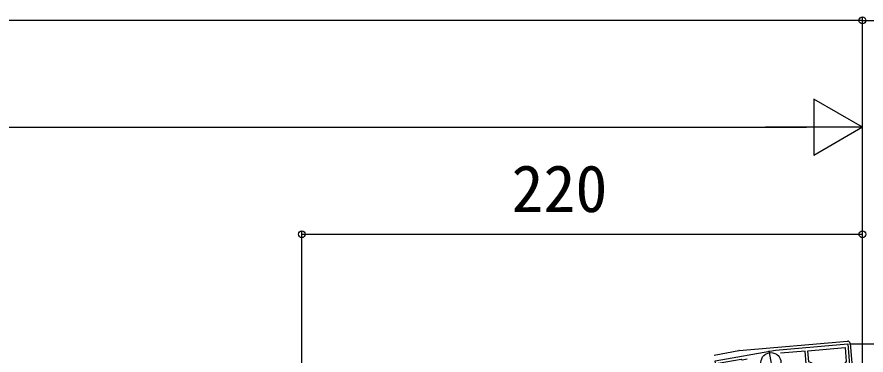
# Model space of a CAD drawing. Units: millimetres, scale not verified. Extents: x -1050 to 1050, y -1566 to 1557.
# Drawn here: x 251.7 to 569.8, y -545.5 to -419 of the extents above; entities that cross this region are included whole.
import ezdxf
from ezdxf.enums import TextEntityAlignment as Align

# ---------------------------------------------------------------- set-up
doc = ezdxf.new("R2010")
doc.units = ezdxf.units.MM
doc.header["$LTSCALE"] = 8
for name, color, linetype in [('0-2_YKK_11', 7, 'Continuous'), ('0-4_YKK_13', 4, 'Continuous'), ('0-6_YKK_D', 6, 'Continuous')]:
    doc.layers.add(name, color=color, linetype=linetype)
doc.styles.add('ＭＳ ゴシック', font='')
doc.styles.get('ＭＳ ゴシック').set_extended_font_data('MS Gothic')

msp = doc.modelspace()

# ---------------------------------------------------------------- linework, layer by layer
at = {"layer": '0-2_YKK_11'}
for points in [[(525.218, -547.058), (523.32, -547.393), (522.973, -547.15), (514.405, -548.66), (514.631, -549.941), (513.646, -550.114), (513.212, -547.652), (535.862, -543.658), (562.888, -541.294), (563.72, -550.799), (563.616, -550.992), (563.664, -551.54), (563.8, -551.712), (568.414, -604.453)], [(549.61, -548.49), (548.319, -548.02), (547.959, -543.905), (561.906, -542.685), (562.368, -547.965), (561.55, -548.94), (561.985, -553.921), (562.96, -554.739), (566.909, -599.866), (545.018, -601.782)], [(549.268, -549.43), (547.378, -548.742), (546.963, -543.992), (537.659, -544.806)]]:
    msp.add_lwpolyline(points, dxfattribs=at)
at = {"layer": '0-4_YKK_13'}
for p, q in [((522.229, -543.832), (562.773, -540.285)), ((512.83, -545.486), (522.142, -543.844)), ((563.856, -541.194), (569.434, -604.951)), ((533.374, -543.941), (534.915, -552.685))]:
    msp.add_line(p, q, dxfattribs=at)
msp.add_circle((534.147, -548.327), 3.75, dxfattribs=at)
for centre, start, end in [((562.86, -541.281), 5, 95), ((522.316, -544.828), 95, 100)]:
    msp.add_arc(centre, 1, start, end, dxfattribs=at)
at = {"layer": '0-6_YKK_D'}
for p, q in [((568.416, -554.462), (568.416, -419.285)), ((568.416, -603.505), (568.416, -419.285)), ((568.416, -420.285), (-594.97, -420.285)), ((568.416, -420.285), (648.416, -420.285)), ((568.416, -460.285), (550.23, -449.785)), ((550.23, -449.785), (550.23, -470.785)), ((-495.584, -460.285), (547.416, -460.285)), ((568.416, -460.285), (532.043, -460.285)), ((568.416, -460.285), (550.23, -470.785)), ((568.416, -554.462), (568.416, -459.285)), ((358.416, -555.245), (358.416, -499.285)), ((568.416, -603.505), (568.416, -499.285)), ((358.416, -500.285), (568.416, -500.285)), ((563.616, -541.319), (735.255, -541.319)), ((564.616, -541.319), (775.255, -541.319))]:
    msp.add_line(p, q, dxfattribs=at)
for centre in [(568.416, -420.285), (568.416, -420.285), (358.416, -500.285), (568.416, -500.285)]:
    msp.add_circle(centre, 1.275, dxfattribs=at)

# ---------------------------------------------------------------- texts
at = {"layer": '0-6_YKK_D', "style": 'ＭＳ ゴシック'}
msp.add_text('220', height=17.6, dxfattribs=at).set_placement((436.962, -497.285), align=Align.BOTTOM_LEFT)

doc.saveas('drawing.dxf')
